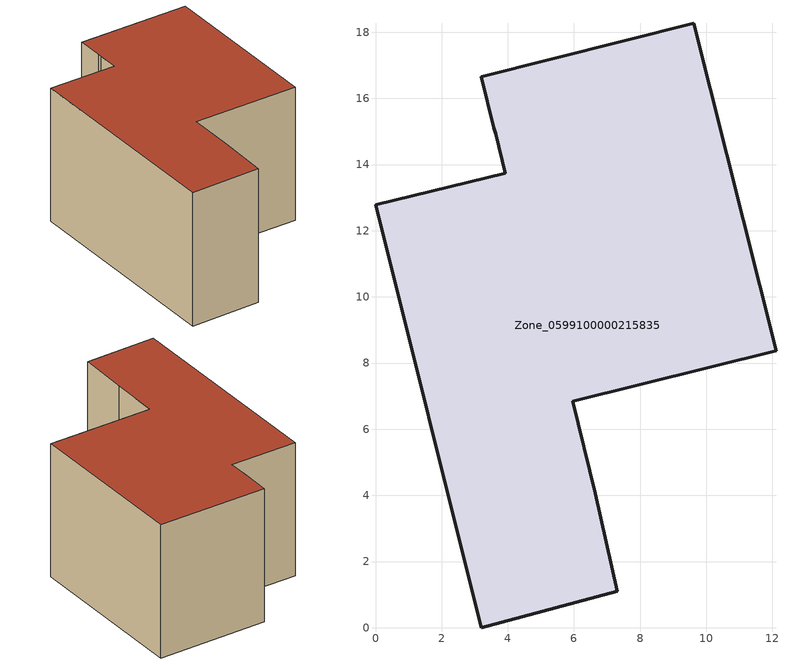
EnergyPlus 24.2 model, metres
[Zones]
Zone_0599100000215835
 floor ground (C_G): 6.64,4.07 7.32,1.1 3.2,0 0,12.78 3.92,13.74 3.63,14.93 3.58,15.11 3.19,16.65 9.62,18.27 12.11,8.38 5.96,6.84 z0
 wall outside (C_F): 7.32,1.1 6.64,4.07 5.96,6.84 12.11,8.38 9.62,18.27 3.19,16.65 3.58,15.11 3.63,14.93 3.92,13.74 0,12.78 3.2,0 7.32,1.1 z0:8.13
 roof outside (C_R): 3.58,15.11 3.63,14.93 3.92,13.74 0,12.78 3.2,0 7.32,1.1 6.64,4.07 5.96,6.84 12.11,8.38 9.62,18.27 3.19,16.65 z8.13
[BUILDING]
Pand.0599100000215835: North Axis=0; Terrain=City; Loads Convergence Tolerance Value=0.04; Temperature Convergence Tolerance Value=0.4; Solar Distribution=FullExterior; Maximum Number of Warmup Days=25; Minimum Number of Warmup Days=1
[Site:Location]
Rotterdam.The.Hague.AP_ZH_NLD Design_Conditions: Latitude=51.96; Longitude=4.45; Time Zone=1; Elevation=-4.5
[SITE:GROUNDTEMPERATURE:BUILDINGSURFACE]
18, 18, 18, 18, 18, 18, 18, 18, 18, 18, 18, 18
[MATERIAL] Thermal Absorptance=0.9; Solar Absorptance=0.7; Visible Absorptance=0.7
Name | Roughness | Thickness | Conductivity | Density | Specific Heat
G.TC.1965-1974 | MediumSmooth | 0.15 | 0.882353 | 540 | 1210
F.TC.1965-1974 | Rough | 0.3 | 0.697674 | 1920 | 840
R.TC.1965-1974 | MediumRough | 0.2 | 0.232558 | 1500 | 1000
[CONSTRUCTION]
C_G: G.TC.1965-1974
C_F: F.TC.1965-1974
C_R: R.TC.1965-1974
[ZONE]
Zone_0599100000215835: Type=1; Multiplier=1; Ceiling Height=Autocalculate; Volume=Autocalculate; Floor Area=autocalculate; Part of Total Floor Area=Yes
[ZONEINFILTRATION:DESIGNFLOWRATE]
Infil_Zone_0599100000215835: Zone or ZoneList or Space or SpaceList=Zone_0599100000215835; Schedule=AlwaysOn; Design Flow Rate Calculation Method=Flow/Area; Flow Rate per Floor Area=0.003; Constant Term Coefficient=1; Temperature Term Coefficient=0; Velocity Term Coefficient=0; Velocity Squared Term Coefficient=0
[HVACTEMPLATE:ZONE:IDEALLOADSAIRSYSTEM]
Zone_0599100000215835: Maximum Heating Supply Air Temperature=50; Minimum Cooling Supply Air Temperature=13; Maximum Heating Supply Air Humidity Ratio=0.0156; Minimum Cooling Supply Air Humidity Ratio=0.0077; Heating Limit=NoLimit; Cooling Limit=NoLimit; Dehumidification Control Type=ConstantSensibleHeatRatio; Cooling Sensible Heat Ratio=0.7; Dehumidification Setpoint=60; Humidification Control Type=None; Humidification Setpoint=30; Outdoor Air Method=None; Outdoor Air Flow Rate per Person=0.00944; Outdoor Air Flow Rate per Zone Floor Area=0; Outdoor Air Flow Rate per Zone=0; Demand Controlled Ventilation Type=None; Outdoor Air Economizer Type=NoEconomizer; Heat Recovery Type=None; Sensible Heat Recovery Effectiveness=0.7; Latent Heat Recovery Effectiveness=0.65
[ZONECONTROL:THERMOSTAT]
ThermostatControl_Zone_0599100000215835: Zone or ZoneList=Zone_0599100000215835; Control Type Schedule=DualSetpointControlType; Control 1=Thermostat_Zone_0599100000215835; Temperature Difference Between Cutout And Setpoint=0
[THERMOSTATSETPOINT:DUALSETPOINT]
Thermostat_Zone_0599100000215835: Heating Setpoint Temperature Schedule=HeatingSetpoint_Zone_0599100000215835; Cooling Setpoint Temperature Schedule=CoolingSetpoint_Zone_0599100000215835
[SCHEDULE:COMPACT]
HeatingSetpoint_Zone_0599100000215835: Through: 12/31, For: AllDays, Until: 24:00, 21
CoolingSetpoint_Zone_0599100000215835: Through: 12/31, For: AllDays, Until: 24:00, 24
DualSetpointControlType: Through: 12/31, For: AllDays, Until: 24:00, 4
AlwaysOn: Through: 12/31, For: AllDays, Until: 24:00, 1
